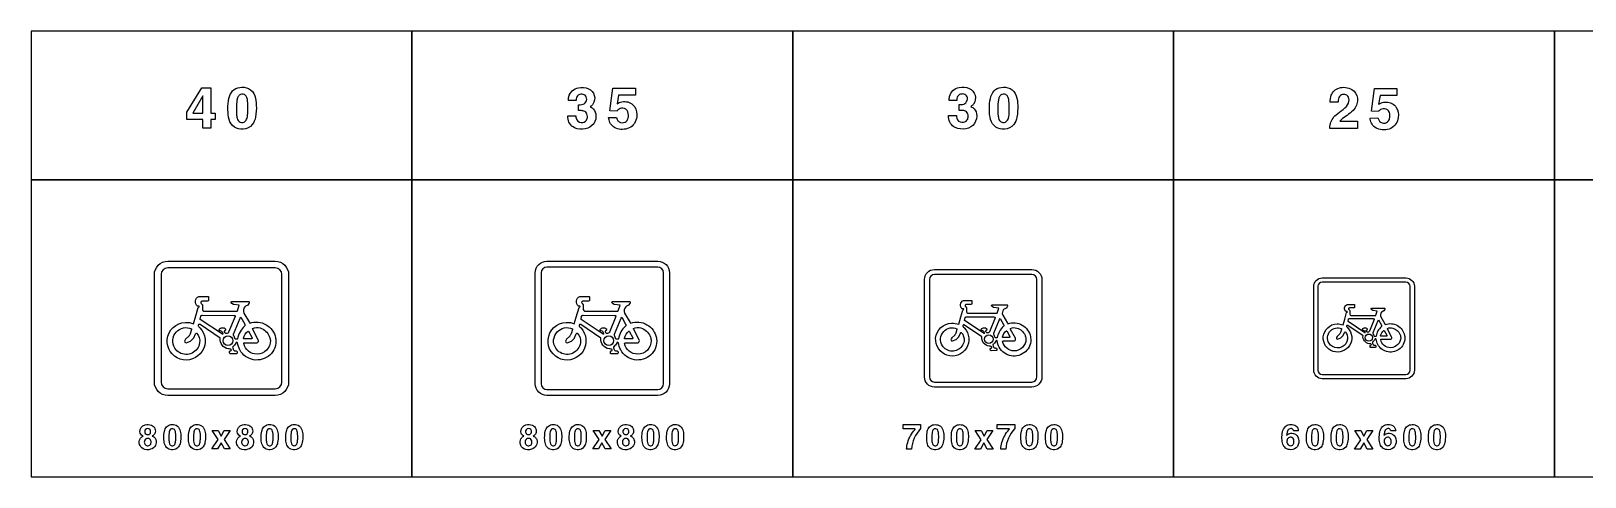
# Model space of a CAD drawing. Extents: x 0 to 18160, y 0 to 2655.
# Drawn here: x 0 to 9262, y 0 to 2655 of the extents above; entities that cross this region are included whole.
import ezdxf

# ---------------------------------------------------------------- set-up
doc = ezdxf.new("R2010")
doc.units = 0
doc.header["$MEASUREMENT"] = 0

msp = doc.modelspace()

# ---------------------------------------------------------------- linework, layer by layer
for points in [[(0, 1770), (2270, 1770), (2270, 2655), (0, 2655)], [(2270, 1770), (4540, 1770), (4540, 2655), (2270, 2655)], [(4540, 1770), (6810, 1770), (6810, 2655), (4540, 2655)], [(6810, 1770), (9080, 1770), (9080, 2655), (6810, 2655)], [(9080, 1770), (11350, 1770), (11350, 2655), (9080, 2655)], [(927.496, 2171.35), (1017.9, 2317.79), (1070.98, 2317.79), (1070.98, 2166.57), (1097.95, 2166.57), (1097.95, 2128.53), (1070.98, 2128.53), (1070.98, 2076.28), (1023.46, 2076.28), (1023.46, 2128.53), (927.496, 2128.53)], [(1023.46, 2269.13), (963.474, 2166.57), (1023.46, 2166.57)], [(0, 0), (2270, 0), (2270, 1770), (0, 1770)], [(2270, 0), (4540, 0), (4540, 1770), (2270, 1770)], [(4540, 0), (6810, 0), (6810, 1770), (4540, 1770)], [(6810, 0), (9080, 0), (9080, 1770), (6810, 1770)], [(9080, 0), (11350, 0), (11350, 1770), (9080, 1770)], [(1115.2, 221.769), (1080.08, 276.319), (1114.84, 276.319), (1133.11, 242.267), (1151.83, 276.319), (1185.98, 276.319), (1150.44, 222.29), (1186.95, 166.272), (1152.4, 166.272), (1132.54, 202.362), (1112.14, 166.272), (1077.99, 166.272)], [(3385.19, 221.769), (3350.07, 276.319), (3384.84, 276.319), (3403.11, 242.267), (3421.83, 276.319), (3455.97, 276.319), (3420.43, 222.29), (3456.95, 166.272), (3422.4, 166.272), (3402.54, 202.362), (3382.14, 166.272), (3347.99, 166.272)], [(5662.41, 221.386), (5627.29, 275.936), (5662.06, 275.936), (5680.33, 241.884), (5699.05, 275.936), (5733.19, 275.936), (5697.65, 221.908), (5734.17, 165.889), (5699.62, 165.889), (5679.76, 201.979), (5659.35, 165.889), (5625.21, 165.889)], [(7925.79, 221.523), (7890.67, 276.072), (7925.43, 276.072), (7943.7, 242.02), (7962.42, 276.072), (7996.57, 276.072), (7961.03, 222.044), (7997.54, 166.025), (7962.99, 166.025), (7943.13, 202.115), (7922.73, 166.025), (7888.58, 166.025)]]:
    msp.add_lwpolyline(points, close=True)
for points in [[(1173.29, 2191.65, -0.0563084), (1179.34, 2254.48, -0.130301), (1201.53, 2298.28, -0.174843), (1243.35, 2319.69, -0.147552), (1296.47, 2313.05, -0.192146), (1333.28, 2269.88, -0.0833996), (1342.52, 2212.85, -0.0545507), (1337.51, 2142.08, -0.116773), (1318.43, 2098, -0.221099), (1263.57, 2070.32, -0.162564), (1212.11, 2082.84, -0.174743), (1180.84, 2128.26, -0.0640867), (1173.37, 2186.95)], [(3199.84, 2150.87), (3246.2, 2150.87, 0.0411845), (3248.26, 2135.66, 0.335066), (3278.75, 2110.39, 0.276505), (3310.74, 2124.92, 0.158203), (3316.31, 2145.65, 0.0878221), (3313.34, 2161.57, 0.217575), (3294.82, 2178.43, 0.0882727), (3273.57, 2181.55), (3262.75, 2181.55), (3262.75, 2216.82, 0.0282129), (3282.34, 2217.42, 0.50028), (3309.32, 2262.91, 0.235001), (3290.79, 2277.96, 0.165496), (3265.12, 2275.67, 0.220849), (3250.9, 2259.12, 0.055705), (3248.02, 2240.92), (3203.2, 2240.92, -0.0488003), (3204.97, 2263.51, -0.30773), (3262.59, 2318.01, -0.146685), (3322.07, 2312.08, -0.469869), (3348.61, 2219.31, -0.0891152), (3336.57, 2207.54), (3332.3, 2204.54, -0.0245333), (3343.48, 2198.14, -0.202429), (3365.75, 2161.45, -0.422325), (3303.08, 2072, -0.154301), (3238.98, 2079.19, -0.287878), (3199.96, 2139.89, -0.0143877)], [(3442.43, 2139.57), (3489.39, 2141.35, 0.0452719), (3495.79, 2125.12, 0.0567733), (3500.53, 2118.25, 0.070207), (3504.95, 2114.77, 0.264984), (3540.97, 2112.87, 0.20748), (3558.39, 2135.98, 0.147389), (3557.24, 2174.01, 0.308532), (3527.86, 2195.42, 0.215743), (3498.08, 2185.19, 0.028781), (3492.71, 2178.95), (3450.09, 2180.96), (3467.91, 2315.64), (3601.95, 2315.64), (3601.95, 2273.77), (3501.51, 2273.77), (3492.55, 2221.76, -0.0211252), (3505.46, 2229.3, -0.121371), (3538.8, 2235.15, -0.244671), (3598.59, 2203.2, -0.173069), (3610.16, 2144.07, -0.256779), (3564.98, 2078.08, -0.199585), (3485.44, 2077.01, -0.245625), (3445.16, 2125.91, -0.0170062)], [(5469.08, 2152.29), (5515.45, 2152.29, 0.0411845), (5517.5, 2137.08, 0.335066), (5547.99, 2111.8, 0.276505), (5579.98, 2126.34, 0.158203), (5585.55, 2147.07, 0.0878221), (5582.59, 2162.99, 0.217575), (5564.07, 2179.85, 0.0882727), (5542.82, 2182.97), (5532, 2182.97), (5532, 2218.24, 0.0282129), (5551.59, 2218.83, 0.50028), (5578.56, 2264.33, 0.235001), (5560.04, 2279.38, 0.165496), (5534.37, 2277.09, 0.220849), (5520.15, 2260.54, 0.055705), (5517.27, 2242.33), (5472.44, 2242.33, -0.0488003), (5474.22, 2264.92, -0.30773), (5531.84, 2319.43, -0.146685), (5591.32, 2313.5, -0.469869), (5617.86, 2220.73, -0.0891152), (5605.81, 2208.96), (5601.55, 2205.96, -0.0245333), (5612.72, 2199.56, -0.202429), (5635, 2162.87, -0.422325), (5572.32, 2073.41, -0.154301), (5508.22, 2080.6, -0.287878), (5469.2, 2141.31, -0.0143877)], [(5711.68, 2191.65, -0.0563084), (5717.72, 2254.48, -0.130301), (5739.91, 2298.28, -0.174843), (5781.74, 2319.69, -0.147552), (5834.86, 2313.05, -0.192146), (5871.67, 2269.88, -0.0833996), (5880.91, 2212.85, -0.0545507), (5875.89, 2142.08, -0.116773), (5856.82, 2098, -0.221099), (5801.96, 2070.32, -0.162564), (5750.5, 2082.84, -0.174743), (5719.22, 2128.26, -0.0640867), (5711.76, 2186.95)], [(7741.06, 2074.79, -0.0640343), (7742.32, 2095.72, -0.161687), (7778.14, 2156.27, -0.0283718), (7819.97, 2188.65, 0.0545111), (7840.86, 2206.58, 0.192461), (7855.83, 2246.12, 0.234238), (7842.24, 2272.5, 0.196223), (7816.93, 2277.28, 0.252425), (7795.01, 2260.1, 0.0856617), (7790.86, 2243.08, 0.0202329), (7790.15, 2231.39), (7743.51, 2231.39, -0.0983795), (7749.55, 2272.7, -0.245047), (7795.72, 2315.83, -0.207102), (7872.69, 2307.49, -0.233443), (7905.15, 2255.16, -0.20961), (7886.99, 2190.98, -0.0785124), (7853.06, 2159.51, 0.0107372), (7817.24, 2133.72, 0.0665092), (7801.37, 2117.68), (7905.87, 2117.68), (7905.87, 2074.79)], [(1224.67, 2161.12, 0.0124589), (1225.19, 2154.8, 0.0668192), (1230.8, 2129.4, 0.615362), (1281.7, 2123.79, 0.0726881), (1287.15, 2136.83, 0.0588562), (1291.85, 2174.11, 0.0389037), (1290.23, 2241.09, 0.084671), (1283.64, 2264.43, 0.156013), (1272.18, 2276.6, 0.143208), (1256.47, 2279.56, 0.172584), (1240.71, 2273.36, 0.132565), (1230.76, 2257.8, 0.0498315), (1226.21, 2236.08, 0.0368731)], [(5763.06, 2161.12, 0.0124589), (5763.57, 2154.8, 0.0668192), (5769.18, 2129.4, 0.615362), (5820.09, 2123.79, 0.0726881), (5825.54, 2136.83, 0.0588562), (5830.24, 2174.11, 0.0389037), (5828.62, 2241.09, 0.084671), (5822.02, 2264.43, 0.156013), (5810.57, 2276.6, 0.143208), (5794.85, 2279.56, 0.172584), (5779.09, 2273.36, 0.132565), (5769.14, 2257.8, 0.0498315), (5764.6, 2236.08, 0.0368731)], [(7981.21, 2136.73), (8028.17, 2138.5, 0.0452719), (8034.56, 2122.27, 0.0567733), (8039.3, 2115.4, 0.070207), (8043.73, 2111.92, 0.264984), (8079.74, 2110.03, 0.20748), (8097.16, 2133.13, 0.147389), (8096.02, 2171.17, 0.308532), (8066.63, 2192.57, 0.215743), (8036.85, 2182.34, 0.028781), (8031.48, 2176.1), (7988.87, 2178.12), (8006.68, 2312.79), (8140.72, 2312.79), (8140.72, 2270.93), (8040.29, 2270.93), (8031.33, 2218.92, -0.0211252), (8044.24, 2226.46, -0.121371), (8077.57, 2232.3, -0.244671), (8137.37, 2200.35, -0.173069), (8148.94, 2141.23, -0.256779), (8103.76, 2075.23, -0.199585), (8024.22, 2074.17, -0.245625), (7983.93, 2123.06, -0.0170062)], [(815, 485.002, -0.414213), (735, 565.002), (735, 1205, -0.414213), (815, 1285), (1455, 1285, -0.414213), (1535, 1205), (1535, 565.002, -0.414213), (1455, 485.002)], [(815, 525.002), (1455, 525.002, 0.414213), (1495, 565.002), (1495, 1205, 0.414213), (1455, 1245), (815, 1245, 0.414213), (775, 1205), (775, 565.002, 0.414213)], [(3075, 485.002, -0.414213), (3005, 555.002), (3005, 1215, -0.414213), (3075, 1285), (3735, 1285, -0.414213), (3805, 1215), (3805, 555.002, -0.414213), (3735, 485.002)], [(3075, 520.002), (3735, 520.002, 0.414213), (3770, 555.002), (3770, 1215, 0.414213), (3735, 1250), (3075, 1250, 0.414213), (3040, 1215), (3040, 555.002, 0.414213)], [(5385, 535.002, -0.414213), (5325, 595.002), (5325, 1175, -0.414213), (5385, 1235), (5965, 1235, -0.414213), (6025, 1175), (6025, 595.002, -0.414213), (5965, 535.002)], [(5385, 565.002), (5965, 565.002, 0.414213), (5995, 595.002), (5995, 1175, 0.414213), (5965, 1205), (5385, 1205, 0.414213), (5355, 1175), (5355, 595.002, 0.414213)], [(7695, 585.002, -0.414213), (7645, 635.002), (7645, 1135, -0.414213), (7695, 1185), (8195, 1185, -0.414213), (8245, 1135), (8245, 635.002, -0.414213), (8195, 585.002)], [(7695, 610.002), (8195, 610.002, 0.414213), (8220, 635.001), (8220, 1135, 0.414213), (8195, 1160), (7695, 1160, 0.414213), (7670, 1135), (7670, 635.001, 0.414213)], [(1126.84, 826.185), (1007.57, 907.133, 0.464604), (996.52, 904.276, 0.232535), (997.719, 896.734, 0.117011), (1002.39, 891.354, -0.0113564), (1005.88, 888.213, -1.54866), (811.21, 818.508, -0.375712), (920.27, 920.482, -0.0968414), (968.153, 912.186), (982.223, 959.99), (996.742, 1009.18), (1001.24, 1012.2, 0.377166), (1001.62, 1016.92, 0.364952), (1000.06, 1017.45), (991.992, 1017.41, -0.563662), (1000.12, 1073.85), (1000.88, 1074.02), (1056.21, 1074, -0.273298), (1058.08, 1072.69), (1058.12, 1050.83, -0.268535), (1053.24, 1046.39, -0.0107742), (1052.21, 1046.2), (1020.93, 1046.2), (1019.94, 1046.21, 0.0386412), (1015.87, 1045.54, 0.0375597), (1015.07, 1045.26, 0.499668), (1014.21, 1033.27), (1021.63, 1025.4), (1021.63, 1024.68), (1021.26, 997.048, 0.197814), (1029.39, 987.475), (1037.31, 987.459, -0.0189911), (1041.08, 987.441), (1043.2, 987.441), (1227.43, 987.859, 0.0154396), (1228.18, 988.053, 0.0881501), (1229.51, 988.917), (1240.58, 1022.04), (1205.76, 1026.61), (1195.73, 1032.95), (1192.74, 1037.78, -0.0815285), (1192.55, 1040.79, -0.165745), (1193.71, 1043.43, -0.147172), (1196.83, 1044.99, -0.0625919), (1203.73, 1045.19), (1297.74, 1045.09, -0.431013), (1298.4, 1032.04), (1291.22, 1022.73), (1278.25, 1015.92), (1274.16, 1012.22, 0.292791), (1267.9, 975.113), (1301.24, 920.385), (1303.81, 915.562, -0.45574), (1457.47, 827.551, -0.00938884), (1458.09, 821.406, -0.252575), (1422.8, 725.879, -0.484784), (1244.24, 755.941, -0.0757606), (1230.64, 799.004, 0.713087), (1220.44, 796.653, -0.122075), (1202.68, 775.385, 0.0157549), (1202.08, 774.658, 0.173107), (1201.46, 772.51, 0.131385), (1208.05, 754.452, 0.193704), (1212.64, 751.665, 0.0249172), (1219.59, 750.819, -0.136766), (1225.76, 748.716, -0.25243), (1229.01, 740.189, -0.0692408), (1228.21, 736.236, -0.202659), (1225.23, 733.448, -0.029116), (1222.98, 732.814), (1188.8, 732.749, -0.0636795), (1185.74, 733.562, -0.189261), (1184.16, 735.138, -0.133261), (1183.11, 745.859, -0.170738), (1185.16, 749.423, -0.142053), (1187.61, 750.339, 0.0902841), (1190.27, 750.984, 0.8201), (1189.85, 760.546, 0.0224364), (1189.03, 760.899, 0.0230902), (1187.13, 761.584, 0.0507591), (1176.13, 762.479), (1175.22, 762.537, -0.405461)], [(3396.84, 826.185), (3277.57, 907.133, 0.464604), (3266.52, 904.276, 0.232535), (3267.72, 896.734, 0.117011), (3272.39, 891.354, -0.0113564), (3275.88, 888.213, -1.54866), (3081.21, 818.508, -0.375712), (3190.27, 920.482, -0.0963311), (3237.91, 912.277), (3249.85, 951.95), (3266.74, 1009.18), (3271.24, 1012.2, 0.377166), (3271.62, 1016.92, 0.364952), (3270.06, 1017.45), (3261.99, 1017.41, -0.563662), (3270.12, 1073.85), (3270.87, 1074.02), (3326.21, 1074, -0.273298), (3328.08, 1072.69), (3328.12, 1050.83, -0.268535), (3323.24, 1046.39, -0.0107742), (3322.21, 1046.2), (3290.93, 1046.2), (3289.94, 1046.21, 0.0386412), (3285.87, 1045.54, 0.0375597), (3285.07, 1045.26, 0.499668), (3284.21, 1033.27), (3291.63, 1025.4), (3291.62, 1024.68), (3291.26, 997.048, 0.197814), (3299.39, 987.475), (3307.31, 987.459, -0.0189911), (3311.08, 987.441), (3313.2, 987.441), (3497.43, 987.859, 0.0154396), (3498.18, 988.053, 0.0881501), (3499.51, 988.917), (3510.58, 1022.04), (3475.76, 1026.61), (3465.73, 1032.95), (3462.74, 1037.78, -0.0815285), (3462.55, 1040.79, -0.165745), (3463.71, 1043.43, -0.147172), (3466.83, 1044.99, -0.0625919), (3473.73, 1045.19), (3567.74, 1045.09, -0.431013), (3568.4, 1032.04), (3561.22, 1022.73), (3548.25, 1015.92), (3544.16, 1012.22, 0.292791), (3537.9, 975.113), (3571.24, 920.385), (3573.81, 915.562, -0.45574), (3727.47, 827.551, -0.00938884), (3728.09, 821.406, -0.252575), (3692.8, 725.879, -0.484784), (3514.24, 755.941, -0.0757606), (3500.64, 799.004, 0.713087), (3490.44, 796.653, -0.122075), (3472.68, 775.385, 0.0157549), (3472.08, 774.658, 0.173107), (3471.46, 772.51, 0.131385), (3478.05, 754.452, 0.193704), (3482.64, 751.665, 0.0249172), (3489.59, 750.819, -0.136766), (3495.76, 748.716, -0.25243), (3499.01, 740.189, -0.0692408), (3498.21, 736.236, -0.202659), (3495.23, 733.448, -0.029116), (3492.98, 732.814), (3458.8, 732.749, -0.0636795), (3455.74, 733.562, -0.189261), (3454.16, 735.138, -0.133261), (3453.11, 745.859, -0.170738), (3455.16, 749.423, -0.142053), (3457.61, 750.339, 0.0902841), (3460.27, 750.984, 0.8201), (3459.85, 760.546, 0.0224364), (3459.03, 760.899, 0.0230902), (3457.13, 761.584, 0.0507591), (3446.13, 762.479), (3445.22, 762.537, -0.405461)], [(5667.86, 833.537), (5563.5, 904.367, 0.464604), (5553.83, 901.867, 0.232535), (5554.88, 895.267, 0.117011), (5558.97, 890.56, -0.0113564), (5562.02, 887.812, -1.54866), (5391.68, 826.82, -0.375712), (5487.11, 916.047, -0.0973116), (5529.2, 908.714), (5542, 952.919), (5554.02, 993.658), (5557.96, 996.299, 0.377166), (5558.29, 1000.43, 0.364952), (5556.93, 1000.9), (5549.87, 1000.86, -0.563662), (5556.98, 1050.24), (5557.64, 1050.4), (5606.06, 1050.37, -0.273298), (5607.69, 1049.23), (5607.73, 1030.1, -0.268535), (5603.46, 1026.22, -0.0107742), (5602.56, 1026.05), (5575.19, 1026.05), (5574.33, 1026.06, 0.0386412), (5570.76, 1025.47, 0.0375597), (5570.06, 1025.23, 0.499668), (5569.31, 1014.74), (5575.8, 1007.85), (5575.8, 1007.22), (5575.48, 983.043, 0.197814), (5582.6, 974.666), (5589.52, 974.652, -0.0189911), (5592.82, 974.636), (5594.68, 974.636), (5755.88, 975.002, 0.0154396), (5756.53, 975.172, 0.0881501), (5757.69, 975.927), (5767.38, 1004.91), (5736.92, 1008.91), (5728.14, 1014.45), (5725.53, 1018.68, -0.0815285), (5725.36, 1021.31, -0.165745), (5726.37, 1023.62, -0.147172), (5729.1, 1024.99, -0.0625919), (5735.14, 1025.17), (5817.4, 1025.08, -0.431013), (5817.98, 1013.66), (5811.69, 1005.51), (5800.34, 999.558), (5796.76, 996.318, 0.292791), (5791.29, 963.849), (5820.46, 915.963), (5822.71, 911.742, -0.45574), (5957.16, 834.732, -0.00938884), (5957.71, 829.355, -0.252575), (5926.82, 745.769, -0.484784), (5770.59, 772.074, -0.0757606), (5758.68, 809.754, 0.713087), (5749.76, 807.697, -0.122075), (5734.22, 789.088, 0.0157549), (5733.7, 788.451, 0.173107), (5733.16, 786.572, 0.131385), (5738.92, 770.771, 0.193704), (5742.93, 768.332, 0.0249172), (5749.01, 767.592, -0.136766), (5754.41, 765.752, -0.25243), (5757.26, 758.291, -0.0692408), (5756.56, 754.832, -0.202659), (5753.95, 752.392, -0.029116), (5751.98, 751.838), (5722.08, 751.781, -0.0636795), (5719.4, 752.492, -0.189261), (5718.01, 753.871, -0.133261), (5717.1, 763.252, -0.170738), (5718.89, 766.371, -0.142053), (5721.04, 767.172, 0.0902841), (5723.36, 767.736, 0.8201), (5723, 776.103, 0.0224364), (5722.28, 776.412, 0.0230902), (5720.61, 777.011, 0.0507591), (5710.99, 777.795), (5710.2, 777.845, -0.405461)], [(7938.88, 840.889), (7849.43, 901.601, 0.464604), (7841.14, 899.458, 0.232535), (7842.04, 893.801, 0.117011), (7845.55, 889.766, -0.0113564), (7848.16, 887.411, -1.54866), (7702.16, 835.132, -0.375712), (7783.95, 911.612, -0.0968698), (7819.87, 905.386), (7829.91, 939.538), (7841.31, 978.136), (7844.68, 980.399, 0.377166), (7844.96, 983.94, 0.364952), (7843.8, 984.342), (7837.74, 984.306, -0.563662), (7843.84, 1026.64), (7844.41, 1026.77), (7885.91, 1026.75, -0.273298), (7887.31, 1025.77), (7887.34, 1009.37, -0.268535), (7883.68, 1006.04, -0.0107742), (7882.91, 1005.9), (7859.45, 1005.9), (7858.71, 1005.91, 0.0386412), (7855.65, 1005.41, 0.0375597), (7855.05, 1005.2, 0.499668), (7854.41, 996.206), (7859.97, 990.301), (7859.97, 989.764), (7859.69, 969.037, 0.197814), (7865.8, 961.857), (7871.73, 961.845, -0.0189911), (7874.56, 961.832), (7876.15, 961.832), (8014.32, 962.145, 0.0154396), (8014.88, 962.29, 0.0881501), (8015.88, 962.938), (8024.18, 987.779), (7998.07, 991.207), (7990.55, 995.96), (7988.31, 999.586, -0.0815285), (7988.17, 1001.84, -0.165745), (7989.03, 1003.82, -0.147172), (7991.37, 1004.99, -0.0625919), (7996.55, 1005.15), (8067.06, 1005.07, -0.431013), (8067.55, 995.279), (8062.16, 988.298), (8052.44, 983.193), (8049.37, 980.416, 0.292791), (8044.68, 952.586), (8069.68, 911.54), (8071.6, 907.922, -0.45574), (8186.85, 841.913, -0.00938884), (8187.32, 837.305, -0.252575), (8160.85, 765.66, -0.484784), (8026.93, 788.206, -0.0757606), (8016.73, 820.503, 0.713087), (8009.08, 818.741, -0.122075), (7995.76, 802.79, 0.0157549), (7995.31, 802.244, 0.173107), (7994.85, 800.633, 0.131385), (7999.78, 787.09, 0.193704), (8003.23, 784.999, 0.0249172), (8008.44, 784.364, -0.136766), (8013.07, 782.787, -0.25243), (8015.5, 776.392, -0.0692408), (8014.91, 773.427, -0.202659), (8012.68, 771.336, -0.029116), (8010.98, 770.861), (7985.35, 770.813, -0.0636795), (7983.05, 771.422, -0.189261), (7981.87, 772.604, -0.133261), (7981.08, 780.645, -0.170738), (7982.62, 783.318, -0.142053), (7984.46, 784.004, 0.0902841), (7986.45, 784.488, 0.8201), (7986.14, 791.66, 0.0224364), (7985.52, 791.925, 0.0230902), (7984.1, 792.439, 0.0507591), (7975.85, 793.11), (7975.17, 793.153, -0.405461)], [(1007.98, 937.995, -0.00663431), (1008.01, 938.698), (1011.63, 957.743, -0.11774), (1013.52, 960.372, -0.148207), (1019.03, 962.27, -0.00653091), (1021.64, 962.325), (1207.99, 962.077, -0.049421), (1214.34, 960.555, -0.333114), (1216.46, 957.401, -0.0259291), (1216.36, 956.135), (1177.55, 861.807, -0.015853), (1175.98, 859.452, -0.548239), (1156.08, 857.878), (1153.07, 863.169, -0.305185), (1155.33, 870.78, -0.0151953), (1155.82, 871.171), (1161.39, 876.778, 0.0878823), (1161.33, 878.645, 0.438599), (1119.24, 876.159, 0.12721), (1119.16, 875.573, 0.135068), (1119.73, 873.973, 0.0927654), (1120.97, 872.602), (1121.66, 872.26, -0.21998), (1138.61, 863.817), (1142.37, 852.946, -0.790509), (1140.57, 849.722)], [(1250.71, 951.249), (1273.94, 910.551, -0.025978), (1274.64, 908.602, -0.150418), (1274.84, 905.283, -0.0138258), (1274.84, 900.294, 0.00540337), (1272.77, 898.47, 0.158219), (1230.4, 822.064), (1229.77, 820.854, -0.0381732), (1228.96, 820.569), (1223.01, 820.399, -0.0120938), (1216.18, 820.535, 0.0322861), (1207.45, 842.682), (1207.45, 850.774), (1247.16, 945.767)], [(3277.98, 937.995, -0.00663431), (3278.01, 938.698), (3281.62, 957.743, -0.11774), (3283.52, 960.372, -0.148207), (3289.02, 962.27, -0.00653091), (3291.64, 962.325), (3477.99, 962.077, -0.049421), (3484.34, 960.555, -0.333114), (3486.46, 957.401, -0.0259291), (3486.36, 956.135), (3447.55, 861.807, -0.015853), (3445.98, 859.452, -0.548239), (3426.08, 857.878), (3423.07, 863.169, -0.305185), (3425.33, 870.78, -0.0151953), (3425.82, 871.171), (3431.39, 876.778, 0.0878823), (3431.33, 878.645, 0.438599), (3389.24, 876.159, 0.12721), (3389.16, 875.573, 0.135068), (3389.73, 873.973, 0.0927654), (3390.97, 872.602), (3391.66, 872.26, -0.21998), (3408.61, 863.817), (3412.37, 852.946, -0.790509), (3410.57, 849.722)], [(3520.71, 951.249), (3543.94, 910.551, -0.025978), (3544.64, 908.602, -0.150418), (3544.84, 905.283, -0.0138258), (3544.84, 900.294, 0.00540337), (3542.77, 898.47, 0.158219), (3500.4, 822.064), (3499.77, 820.854, -0.0381732), (3498.96, 820.569), (3493.01, 820.399, -0.0120938), (3486.18, 820.535, 0.0322861), (3477.45, 842.682), (3477.45, 850.774), (3517.16, 945.767)], [(5563.86, 931.371, -0.00663431), (5563.88, 931.986), (5567.05, 948.65, -0.11774), (5568.7, 950.951, -0.148207), (5573.52, 952.611, -0.00653091), (5575.81, 952.66), (5738.87, 952.443, -0.049421), (5744.42, 951.111, -0.333114), (5746.28, 948.351, -0.0259291), (5746.19, 947.244), (5712.23, 864.707, -0.015853), (5710.85, 862.646, -0.548239), (5693.44, 861.268), (5690.81, 865.898, -0.305185), (5692.79, 872.557, -0.0151953), (5693.22, 872.9), (5698.1, 877.806, 0.0878823), (5698.04, 879.439, 0.438599), (5661.21, 877.264, 0.12721), (5661.14, 876.752, 0.135068), (5661.64, 875.351, 0.0927654), (5662.72, 874.152), (5663.33, 873.853, -0.21998), (5678.16, 866.466), (5681.45, 856.953, -0.790509), (5679.87, 854.132)], [(5776.25, 942.968), (5796.58, 907.357, -0.025978), (5797.18, 905.652, -0.150418), (5797.36, 902.748, -0.0138258), (5797.36, 898.383, 0.00540337), (5795.55, 896.787, 0.158219), (5758.47, 829.931), (5757.93, 828.873, -0.0381732), (5757.22, 828.623), (5752.01, 828.474, -0.0120938), (5746.03, 828.593, 0.0322861), (5738.4, 847.972), (5738.4, 855.052), (5773.14, 938.171)], [(7849.74, 924.747, -0.00663431), (7849.76, 925.274), (7852.47, 939.558, -0.11774), (7853.89, 941.53, -0.148207), (7858.02, 942.953, -0.00653091), (7859.98, 942.994), (7999.74, 942.809, -0.049421), (8004.5, 941.667, -0.333114), (8006.1, 939.301, -0.0259291), (8006.02, 938.352), (7976.91, 867.606, -0.015853), (7975.73, 865.84, -0.548239), (7960.81, 864.659), (7958.55, 868.627, -0.305185), (7960.25, 874.335, -0.0151953), (7960.61, 874.629), (7964.8, 878.834, 0.0878823), (7964.75, 880.234, 0.438599), (7933.18, 878.37, 0.12721), (7933.12, 877.93, 0.135068), (7933.55, 876.73, 0.0927654), (7934.48, 875.702), (7935, 875.446, -0.21998), (7947.71, 869.114), (7950.52, 860.96, -0.790509), (7949.18, 858.542)], [(8031.78, 934.688), (8049.21, 904.164, -0.025978), (8049.73, 902.702, -0.150418), (8049.88, 900.213, -0.0138258), (8049.88, 896.471, 0.00540337), (8048.33, 895.103, 0.158219), (8016.55, 837.799), (8016.08, 836.891, -0.0381732), (8015.47, 836.677), (8011, 836.55, -0.0120938), (8005.88, 836.652, 0.0322861), (7999.34, 853.262), (7999.34, 859.331), (8029.12, 930.576)], [(956.321, 882.252, -0.0718483), (956.207, 877.04), (948.869, 852.948), (948.688, 852.307, -0.0177203), (948.14, 850.868, -0.0166877), (943.02, 842.776, 0.0323031), (940.869, 838.479), (921.398, 820.787), (916.849, 813.062, 0.665475), (925.304, 799.189), (950.585, 808.857), (968.664, 826.959, 0.0727442), (969.375, 827.417), (979.89, 852.216, -0.151995), (983.775, 856.354, -0.130909), (985.729, 856.716, -0.233523), (1004.36, 798.341, -0.532233), (884.65, 740.097, -0.122258), (857.179, 766.24, -0.344365), (865.975, 863.519, -0.318891)], [(1144.56, 810.819, -1), (1202.26, 810.819, -1)], [(1293.49, 868.83, -0.103143), (1295.09, 867.889), (1316.87, 829.144, -0.515033), (1312.77, 822.127), (1269.34, 822.338, -0.550543), (1266.63, 826.923, -0.165853)], [(1271.66, 799.412), (1347.94, 799.368, 0.497363), (1354.27, 816.921), (1321.99, 877.31, -0.102123), (1320.61, 884.144, -0.170614), (1365.15, 886.955, -0.212926), (1419.97, 838.468, -0.0714278), (1425.74, 816.555, 0.00734947), (1426.07, 815.115, -0.0538148), (1426.38, 811.961, -0.410522), (1346.8, 730.863, -0.359479), (1267.28, 795.093, -0.195618)], [(3226.32, 882.252, -0.0718483), (3226.21, 877.04), (3218.87, 852.948), (3218.69, 852.307, -0.0177203), (3218.14, 850.868, -0.0166877), (3213.02, 842.776, 0.0323031), (3210.87, 838.479), (3191.4, 820.787), (3186.85, 813.062, 0.665475), (3195.3, 799.189), (3220.58, 808.857), (3238.66, 826.959, 0.0727442), (3239.37, 827.417), (3249.89, 852.216, -0.151995), (3253.77, 856.354, -0.130909), (3255.73, 856.716, -0.233523), (3274.36, 798.341, -0.532233), (3154.65, 740.097, -0.122258), (3127.18, 766.24, -0.344365), (3135.97, 863.519, -0.318891)], [(3414.56, 810.819, -1), (3472.26, 810.819, -1)], [(3563.49, 868.83, -0.103143), (3565.08, 867.889), (3586.87, 829.144, -0.515033), (3582.77, 822.127), (3539.34, 822.338, -0.550543), (3536.62, 826.923, -0.165853)], [(3541.66, 799.412), (3617.94, 799.368, 0.497363), (3624.27, 816.921), (3591.99, 877.31, -0.102123), (3590.61, 884.144, -0.170614), (3635.15, 886.955, -0.212926), (3689.97, 838.468, -0.0714278), (3695.74, 816.555, 0.00734947), (3696.07, 815.115, -0.0538148), (3696.38, 811.961, -0.410522), (3616.8, 730.863, -0.359479), (3537.28, 795.093, -0.195618)], [(5518.66, 882.595, -0.0718483), (5518.56, 878.035), (5512.14, 856.955), (5511.98, 856.394, -0.0177203), (5511.5, 855.134, -0.0166877), (5507.02, 848.054, 0.0323031), (5505.14, 844.295), (5488.1, 828.814), (5484.12, 822.054, 0.665475), (5491.52, 809.916), (5513.64, 818.375), (5529.46, 834.215, 0.0727442), (5530.08, 834.615), (5539.28, 856.314, -0.151995), (5542.68, 859.935, -0.130909), (5544.39, 860.252, -0.233523), (5560.69, 809.174, -0.532233), (5455.94, 758.211, -0.122258), (5431.91, 781.086, -0.344365), (5439.6, 866.205, -0.318891)], [(5683.36, 820.091, -1), (5733.85, 820.091, -1)], [(5813.68, 870.851, -0.103143), (5815.07, 870.028), (5834.14, 836.127, -0.515033), (5830.55, 829.986), (5792.55, 830.171, -0.550543), (5790.17, 834.183, -0.165853)], [(5794.58, 810.111), (5861.32, 810.072, 0.497363), (5866.86, 825.431), (5838.62, 878.271, -0.102123), (5837.41, 884.252, -0.170614), (5876.38, 886.711, -0.212926), (5924.35, 844.285, -0.0714278), (5929.4, 825.111, 0.00734947), (5929.68, 823.851, -0.0538148), (5929.96, 821.092, -0.410522), (5860.32, 750.13, -0.359479), (5790.74, 806.332, -0.195618)], [(7810.99, 882.939, -0.0718483), (7810.91, 879.03), (7805.33, 860.721, -0.0177203), (7804.85, 859.401, -0.0166877), (7801.01, 853.333, 0.0323031), (7799.4, 850.11), (7784.8, 836.841), (7781.39, 831.047, 0.665475), (7787.73, 820.642), (7806.69, 827.893), (7820.25, 841.47, 0.0727442), (7820.78, 841.813), (7828.67, 860.412, -0.151995), (7831.58, 863.516, -0.130909), (7833.05, 863.787, -0.233523), (7847.02, 820.006, -0.532233), (7757.24, 776.324, -0.122258), (7736.63, 795.931, -0.344365), (7743.23, 868.89, -0.318891)], [(7952.17, 829.364, -1), (7995.44, 829.364, -1)], [(8063.87, 872.873, -0.103143), (8065.06, 872.167), (8081.4, 843.109, -0.515033), (8078.33, 837.845), (8045.76, 838.004, -0.550543), (8043.72, 841.443, -0.165853)], [(8047.5, 820.81), (8104.7, 820.776, 0.497363), (8109.45, 833.941), (8085.25, 879.233, -0.102123), (8084.21, 884.359, -0.170614), (8117.61, 886.467, -0.212926), (8158.73, 850.102, -0.0714278), (8163.06, 833.667, 0.00734947), (8163.3, 832.587, -0.0538148), (8163.54, 830.222, -0.410522), (8103.85, 769.398, -0.359479), (8044.21, 817.57, -0.195618)], [(667.968, 242.323, -0.0382282), (664.485, 243.627, -0.270406), (649.106, 267.702, -0.377372), (679.438, 309.622, -0.15371), (717.921, 307.513, -0.416366), (738.324, 258.058, -0.173733), (723.774, 243.674), (722.329, 242.987, -0.0479914), (731.997, 238.034, -0.173856), (743.608, 221.873, -0.440125), (712.542, 164.243, -0.184), (667.115, 168.106, -0.410286), (649.627, 226.897, -0.151435), (664.035, 240.357)], [(677.305, 267.821, 0.0587981), (678.182, 263.887, 0.18403), (685.267, 254.717, 0.217144), (702.684, 253.485, 0.192437), (710.883, 260.57, 0.157808), (712.542, 273.982, 0.166677), (707.968, 282.821, 0.173614), (695.954, 287.323, 0.2359), (681.002, 280.902, 0.184791)], [(791.138, 234.257, -0.0563084), (794.764, 271.959, -0.130301), (808.081, 298.238, -0.174843), (833.176, 311.082, -0.147552), (865.048, 307.101, -0.192146), (887.133, 281.2, -0.0833996), (892.678, 246.982, -0.0545507), (889.669, 204.518, -0.116773), (878.223, 178.073, -0.221099), (845.309, 161.461, -0.162564), (814.432, 168.973, -0.174743), (795.664, 196.224, -0.0640867), (791.185, 231.437)], [(821.967, 215.94, 0.0124589), (822.275, 212.148, 0.0668192), (825.64, 196.911, 0.615362), (856.185, 193.547, 0.0726881), (859.455, 201.366, 0.0588562), (862.275, 223.736, 0.0389037), (861.304, 263.926, 0.084671), (857.346, 277.93, 0.156013), (850.474, 285.229, 0.143208), (841.043, 287.006, 0.172584), (831.588, 283.286, 0.132565), (825.617, 273.949, 0.0498315), (822.891, 260.916, 0.0368731)], [(937.884, 234.248, -0.0563084), (941.51, 271.95, -0.130301), (954.827, 298.229, -0.174843), (979.922, 311.073, -0.147552), (1011.79, 307.092, -0.192146), (1033.88, 281.192, -0.0833996), (1039.42, 246.974, -0.0545507), (1036.41, 204.509, -0.116773), (1024.97, 178.064, -0.221099), (992.055, 161.452, -0.162564), (961.178, 168.964, -0.174743), (942.41, 196.215, -0.0640867), (937.931, 231.428)], [(968.713, 215.931, 0.0124589), (969.021, 212.139, 0.0668192), (972.386, 196.902, 0.615362), (1002.93, 193.538, 0.0726881), (1006.2, 201.357, 0.0588562), (1009.02, 223.727, 0.0389037), (1008.05, 263.917, 0.084671), (1004.09, 277.921, 0.156013), (997.22, 285.22, 0.143208), (987.789, 286.997, 0.172584), (978.334, 283.277, 0.132565), (972.363, 273.94, 0.0498315), (969.638, 260.907, 0.0368731)], [(1248.01, 242.296, -0.0382282), (1244.53, 243.599, -0.270406), (1229.15, 267.675, -0.377372), (1259.48, 309.594, -0.15371), (1297.96, 307.485, -0.416366), (1318.36, 258.03, -0.173733), (1303.82, 243.646), (1302.37, 242.959, -0.0479914), (1312.04, 238.007, -0.173856), (1323.65, 221.845, -0.440125), (1292.58, 164.215, -0.184), (1247.16, 168.078, -0.410286), (1229.67, 226.869, -0.151435), (1244.08, 240.329)], [(1257.35, 267.793, 0.0587981), (1258.22, 263.86, 0.18403), (1265.31, 254.689, 0.217144), (1282.73, 253.457, 0.192437), (1290.92, 260.542, 0.157808), (1292.58, 273.954, 0.166677), (1288.01, 282.793, 0.173614), (1276, 287.296, 0.2359), (1261.04, 280.874, 0.184791)], [(1371.18, 234.284, -0.0563084), (1374.8, 271.986, -0.130301), (1388.12, 298.265, -0.174843), (1413.22, 311.109, -0.147552), (1445.09, 307.128, -0.192146), (1467.17, 281.227, -0.0833996), (1472.72, 247.01, -0.0545507), (1469.71, 204.545, -0.116773), (1458.26, 178.1, -0.221099), (1425.35, 161.488, -0.162564), (1394.47, 169, -0.174743), (1375.71, 196.251, -0.0640867), (1371.23, 231.464)], [(1402.01, 215.967, 0.0124589), (1402.32, 212.175, 0.0668192), (1405.68, 196.938, 0.615362), (1436.23, 193.574, 0.0726881), (1439.5, 201.393, 0.0588562), (1442.32, 223.763, 0.0389037), (1441.34, 263.953, 0.084671), (1437.39, 277.957, 0.156013), (1430.52, 285.256, 0.143208), (1421.08, 287.033, 0.172584), (1411.63, 283.313, 0.132565), (1405.66, 273.976, 0.0498315), (1402.93, 260.943, 0.0368731)], [(1517.93, 234.312, -0.0563084), (1521.55, 272.013, -0.130301), (1534.87, 298.293, -0.174843), (1559.96, 311.136, -0.147552), (1591.84, 307.155, -0.192146), (1613.92, 281.255, -0.0833996), (1619.47, 247.037, -0.0545507), (1616.46, 204.572, -0.116773), (1605.01, 178.127, -0.221099), (1572.1, 161.516, -0.162564), (1541.22, 169.027, -0.174743), (1522.45, 196.279, -0.0640867), (1517.97, 231.492)], [(1548.75, 215.994, 0.0124589), (1549.06, 212.203, 0.0668192), (1552.43, 196.966, 0.615362), (1582.97, 193.601, 0.0726881), (1586.24, 201.421, 0.0588562), (1589.06, 223.79, 0.0389037), (1588.09, 263.98, 0.084671), (1584.13, 277.985, 0.156013), (1577.26, 285.283, 0.143208), (1567.83, 287.06, 0.172584), (1558.38, 283.34, 0.132565), (1552.4, 274.004, 0.0498315), (1549.68, 260.97, 0.0368731)], [(2937.96, 242.323, -0.0382282), (2934.48, 243.627, -0.270406), (2919.1, 267.703, -0.377372), (2949.43, 309.622, -0.15371), (2987.91, 307.513, -0.416366), (3008.32, 258.058, -0.173733), (2993.77, 243.674), (2992.32, 242.987, -0.0479914), (3001.99, 238.034, -0.173856), (3013.6, 221.873, -0.440125), (2982.54, 164.243, -0.184), (2937.11, 168.105, -0.410286), (2919.62, 226.897, -0.151435), (2934.03, 240.357)], [(2947.3, 267.821, 0.0587981), (2948.18, 263.887, 0.18403), (2955.26, 254.717, 0.217144), (2972.68, 253.485, 0.192437), (2980.88, 260.57, 0.157808), (2982.54, 273.982, 0.166677), (2977.96, 282.821, 0.173614), (2965.95, 287.323, 0.2359), (2951, 280.902, 0.184791)], [(3061.13, 234.257, -0.0563084), (3064.76, 271.959, -0.130301), (3078.08, 298.238, -0.174843), (3103.17, 311.082, -0.147552), (3135.04, 307.101, -0.192146), (3157.13, 281.201, -0.0833996), (3162.67, 246.983, -0.0545507), (3159.66, 204.518, -0.116773), (3148.22, 178.073, -0.221099), (3115.3, 161.461, -0.162564), (3084.43, 168.973, -0.174743), (3065.66, 196.224, -0.0640867), (3061.18, 231.438)], [(3091.96, 215.94, 0.0124589), (3092.27, 212.148, 0.0668192), (3095.63, 196.911, 0.615362), (3126.18, 193.547, 0.0726881), (3129.45, 201.366, 0.0588562), (3132.27, 223.736, 0.0389037), (3131.3, 263.926, 0.084671), (3127.34, 277.93, 0.156013), (3120.47, 285.229, 0.143208), (3111.04, 287.006, 0.172584), (3101.58, 283.286, 0.132565), (3095.61, 273.949, 0.0498315), (3092.89, 260.916, 0.0368731)], [(3207.88, 234.248, -0.0563084), (3211.5, 271.95, -0.130301), (3224.82, 298.23, -0.174843), (3249.92, 311.073, -0.147552), (3281.79, 307.092, -0.192146), (3303.87, 281.192, -0.0833996), (3309.42, 246.974, -0.0545507), (3306.41, 204.509, -0.116773), (3294.96, 178.064, -0.221099), (3262.05, 161.452, -0.162564), (3231.17, 168.964, -0.174743), (3212.4, 196.215, -0.0640867), (3207.93, 231.429)], [(3238.71, 215.931, 0.0124589), (3239.02, 212.139, 0.0668192), (3242.38, 196.902, 0.615362), (3272.93, 193.538, 0.0726881), (3276.2, 201.357, 0.0588562), (3279.02, 223.727, 0.0389037), (3278.04, 263.917, 0.084671), (3274.09, 277.921, 0.156013), (3267.21, 285.22, 0.143208), (3257.78, 286.997, 0.172584), (3248.33, 283.277, 0.132565), (3242.36, 273.94, 0.0498315), (3239.63, 260.907, 0.0368731)], [(3518, 242.296, -0.0382282), (3514.52, 243.599, -0.270406), (3499.14, 267.675, -0.377372), (3529.47, 309.594, -0.15371), (3567.96, 307.485, -0.416366), (3588.36, 258.03, -0.173733), (3573.81, 243.646), (3572.36, 242.959, -0.0479914), (3582.03, 238.007, -0.173856), (3593.64, 221.845, -0.440125), (3562.58, 164.215, -0.184), (3517.15, 168.078, -0.410286), (3499.66, 226.869, -0.151435), (3514.07, 240.329)], [(3527.34, 267.793, 0.0587981), (3528.22, 263.86, 0.18403), (3535.3, 254.689, 0.217144), (3552.72, 253.457, 0.192437), (3560.92, 260.542, 0.157808), (3562.58, 273.955, 0.166677), (3558, 282.793, 0.173614), (3545.99, 287.296, 0.2359), (3531.04, 280.874, 0.184791)], [(3641.17, 234.284, -0.0563084), (3644.8, 271.986, -0.130301), (3658.12, 298.265, -0.174843), (3683.21, 311.109, -0.147552), (3715.08, 307.128, -0.192146), (3737.17, 281.228, -0.0833996), (3742.71, 247.01, -0.0545507), (3739.7, 204.545, -0.116773), (3728.26, 178.1, -0.221099), (3695.34, 161.488, -0.162564), (3664.47, 169, -0.174743), (3645.7, 196.251, -0.0640867), (3641.22, 231.464)], [(3672, 215.967, 0.0124589), (3672.31, 212.175, 0.0668192), (3675.68, 196.938, 0.615362), (3706.22, 193.574, 0.0726881), (3709.49, 201.393, 0.0588562), (3712.31, 223.763, 0.0389037), (3711.34, 263.953, 0.084671), (3707.38, 277.957, 0.156013), (3700.51, 285.256, 0.143208), (3691.08, 287.033, 0.172584), (3681.62, 283.313, 0.132565), (3675.65, 273.976, 0.0498315), (3672.93, 260.943, 0.0368731)], [(3787.92, 234.312, -0.0563084), (3791.55, 272.013, -0.130301), (3804.86, 298.293, -0.174843), (3829.96, 311.136, -0.147552), (3861.83, 307.155, -0.192146), (3883.91, 281.255, -0.0833996), (3889.46, 247.037, -0.0545507), (3886.45, 204.572, -0.116773), (3875, 178.127, -0.221099), (3842.09, 161.516, -0.162564), (3811.21, 169.027, -0.174743), (3792.45, 196.279, -0.0640867), (3787.97, 231.492)], [(3818.75, 215.994, 0.0124589), (3819.06, 212.203, 0.0668192), (3822.42, 196.966, 0.615362), (3852.97, 193.601, 0.0726881), (3856.24, 201.421, 0.0588562), (3859.06, 223.79, 0.0389037), (3858.09, 263.98, 0.084671), (3854.13, 277.985, 0.156013), (3847.26, 285.283, 0.143208), (3837.82, 287.061, 0.172584), (3828.37, 283.34, 0.132565), (3822.4, 274.004, 0.0498315), (3819.67, 260.97, 0.0368731)], [(5197.97, 311.538), (5301.72, 311.538), (5301.72, 287.746, 0.17337), (5248.52, 165.709), (5218.19, 165.709, -0.0554097), (5224.99, 205.329, -0.10295), (5266.79, 281.111), (5270.2, 285.353), (5197.97, 285.353)], [(5338.35, 233.875, -0.0563084), (5341.98, 271.576, -0.130301), (5355.29, 297.856, -0.174843), (5380.39, 310.699, -0.147552), (5412.26, 306.718, -0.192146), (5434.35, 280.818, -0.0833996), (5439.89, 246.6, -0.0545507), (5436.88, 204.135, -0.116773), (5425.44, 177.69, -0.221099), (5392.52, 161.079, -0.162564), (5361.65, 168.59, -0.174743), (5342.88, 195.842, -0.0640867), (5338.4, 231.055)], [(5369.18, 215.557, 0.0124589), (5369.49, 211.766, 0.0668192), (5372.85, 196.529, 0.615362), (5403.4, 193.164, 0.0726881), (5406.67, 200.984, 0.0588562), (5409.49, 223.353, 0.0389037), (5408.52, 263.543, 0.084671), (5404.56, 277.548, 0.156013), (5397.69, 284.846, 0.143208), (5388.26, 286.624, 0.172584), (5378.8, 282.903, 0.132565), (5372.83, 273.567, 0.0498315), (5370.1, 260.533, 0.0368731)], [(5485.1, 233.866, -0.0563084), (5488.72, 271.567, -0.130301), (5502.04, 297.847, -0.174843), (5527.14, 310.69, -0.147552), (5559.01, 306.709, -0.192146), (5581.09, 280.809, -0.0833996), (5586.64, 246.591, -0.0545507), (5583.63, 204.126, -0.116773), (5572.18, 177.681, -0.221099), (5539.27, 161.07, -0.162564), (5508.39, 168.581, -0.174743), (5489.62, 195.833, -0.0640867), (5485.14, 231.046)], [(5515.93, 215.548, 0.0124589), (5516.24, 211.757, 0.0668192), (5519.6, 196.52, 0.615362), (5550.14, 193.155, 0.0726881), (5553.41, 200.975, 0.0588562), (5556.23, 223.344, 0.0389037), (5555.26, 263.534, 0.084671), (5551.31, 277.539, 0.156013), (5544.43, 284.837, 0.143208), (5535, 286.615, 0.172584), (5525.55, 282.894, 0.132565), (5519.58, 273.558, 0.0498315), (5516.85, 260.524, 0.0368731)], [(5759.16, 311.51), (5862.9, 311.51), (5862.9, 287.719, 0.17337), (5809.7, 165.681), (5779.37, 165.681, -0.0554097), (5786.17, 205.302, -0.10295), (5827.97, 281.084), (5831.39, 285.325), (5759.16, 285.325)], [(5899.54, 233.902, -0.0563084), (5903.16, 271.603, -0.130301), (5916.48, 297.883, -0.174843), (5941.57, 310.726, -0.147552), (5973.45, 306.745, -0.192146), (5995.53, 280.845, -0.0833996), (6001.08, 246.627, -0.0545507), (5998.07, 204.162, -0.116773), (5986.62, 177.717, -0.221099), (5953.71, 161.106, -0.162564), (5922.83, 168.617, -0.174743), (5904.06, 195.869, -0.0640867), (5899.58, 231.082)], [(5930.37, 215.584, 0.0124589), (5930.67, 211.793, 0.0668192), (5934.04, 196.556, 0.615362), (5964.58, 193.191, 0.0726881), (5967.85, 201.011, 0.0588562), (5970.67, 223.38, 0.0389037), (5969.7, 263.57, 0.084671), (5965.74, 277.575, 0.156013), (5958.87, 284.873, 0.143208), (5949.44, 286.65, 0.172584), (5939.99, 282.93, 0.132565), (5934.01, 273.594, 0.0498315), (5931.29, 260.56, 0.0368731)], [(6046.28, 233.929, -0.0563084), (6049.91, 271.63, -0.130301), (6063.22, 297.91, -0.174843), (6088.32, 310.754, -0.147552), (6120.19, 306.773, -0.192146), (6142.28, 280.872, -0.0833996), (6147.82, 246.654, -0.0545507), (6144.81, 204.19, -0.116773), (6133.37, 177.744, -0.221099), (6100.45, 161.133, -0.162564), (6069.58, 168.645, -0.174743), (6050.81, 195.896, -0.0640867), (6046.33, 231.109)], [(6077.11, 215.612, 0.0124589), (6077.42, 211.82, 0.0668192), (6080.78, 196.583, 0.615362), (6111.33, 193.218, 0.0726881), (6114.6, 201.038, 0.0588562), (6117.42, 223.408, 0.0389037), (6116.45, 263.597, 0.084671), (6112.49, 277.602, 0.156013), (6105.62, 284.901, 0.143208), (6096.19, 286.678, 0.172584), (6086.73, 282.957, 0.132565), (6080.76, 273.621, 0.0498315), (6078.04, 260.588, 0.0368731)], [(7553.86, 273.902), (7525.61, 273.902, 0.0333099), (7523.62, 279.233, 0.308433), (7507.89, 287.93, 0.256298), (7491.16, 277.717, 0.0718547), (7486.8, 266.674, 0.0422837), (7483.79, 247.859, -0.0343264), (7495.07, 255.821, -0.198215), (7524.83, 258.546, -0.294049), (7555.09, 226.603, -0.195966), (7547.53, 181.769, -0.251599), (7509.24, 161.911, -0.162734), (7477.67, 171.224, -0.142524), (7461.25, 194.636, -0.0867955), (7455.85, 229.162, -0.0561633), (7459.19, 267.835, -0.143087), (7476.02, 299.778, -0.165016), (7500.4, 311.366, -0.137094), (7531.63, 307.598, -0.238813), (7552.18, 282.1, -0.0169871)], [(7601.73, 234.02, -0.0563084), (7605.35, 271.722, -0.130301), (7618.67, 298.001, -0.174843), (7643.77, 310.845, -0.147552), (7675.64, 306.864, -0.192146), (7697.72, 280.963, -0.0833996), (7703.27, 246.745, -0.0545507), (7700.26, 204.281, -0.116773), (7688.81, 177.835, -0.221099), (7655.9, 161.224, -0.162564), (7625.02, 168.736, -0.174743), (7606.25, 195.987, -0.0640867), (7601.78, 231.2)], [(7632.56, 215.703, 0.0124589), (7632.87, 211.911, 0.0668192), (7636.23, 196.674, 0.615362), (7666.78, 193.309, 0.0726881), (7670.05, 201.129, 0.0588562), (7672.87, 223.499, 0.0389037), (7671.89, 263.688, 0.084671), (7667.94, 277.693, 0.156013), (7661.06, 284.992, 0.143208), (7651.63, 286.769, 0.172584), (7642.18, 283.048, 0.132565), (7636.21, 273.712, 0.0498315), (7633.48, 260.679, 0.0368731)], [(7748.47, 234.02, -0.0563084), (7752.1, 271.722, -0.130301), (7765.42, 298.001, -0.174843), (7790.51, 310.845, -0.147552), (7822.38, 306.864, -0.192146), (7844.47, 280.963, -0.0833996), (7850.01, 246.745, -0.0545507), (7847, 204.281, -0.116773), (7835.56, 177.835, -0.221099), (7802.64, 161.224, -0.162564), (7771.77, 168.736, -0.174743), (7753, 195.987, -0.0640867), (7748.52, 231.2)], [(7779.3, 215.703, 0.0124589), (7779.61, 211.911, 0.0668192), (7782.98, 196.674, 0.615362), (7813.52, 193.309, 0.0726881), (7816.79, 201.129, 0.0588562), (7819.61, 223.499, 0.0389037), (7818.64, 263.688, 0.084671), (7814.68, 277.693, 0.156013), (7807.81, 284.992, 0.143208), (7798.38, 286.769, 0.172584), (7788.92, 283.049, 0.132565), (7782.95, 273.712, 0.0498315), (7780.23, 260.679, 0.0368731)], [(8133.77, 273.892), (8105.52, 273.892, 0.0333099), (8103.53, 279.224, 0.308433), (8087.8, 287.92, 0.256298), (8071.07, 277.707, 0.0718547), (8066.71, 266.665, 0.0422837), (8063.7, 247.849, -0.0343264), (8074.98, 255.812, -0.198215), (8104.74, 258.537, -0.294049), (8135, 226.593, -0.195966), (8127.44, 181.759, -0.251599), (8089.15, 161.902, -0.162734), (8057.58, 171.214, -0.142524), (8041.16, 194.627, -0.0867955), (8035.76, 229.153, -0.0561633), (8039.1, 267.826, -0.143087), (8055.93, 299.769, -0.165016), (8080.31, 311.357, -0.137094), (8111.54, 307.589, -0.238813), (8132.09, 282.091, -0.0169871)], [(8181.64, 234.038, -0.0563084), (8185.26, 271.739, -0.130301), (8198.58, 298.019, -0.174843), (8223.68, 310.863, -0.147552), (8255.55, 306.881, -0.192146), (8277.63, 280.981, -0.0833996), (8283.18, 246.763, -0.0545507), (8280.17, 204.299, -0.116773), (8268.72, 177.853, -0.221099), (8235.81, 161.242, -0.162564), (8204.93, 168.754, -0.174743), (8186.16, 196.005, -0.0640867), (8181.69, 231.218)], [(8212.47, 215.72, 0.0124589), (8212.78, 211.929, 0.0668192), (8216.14, 196.692, 0.615362), (8246.69, 193.327, 0.0726881), (8249.96, 201.147, 0.0588562), (8252.78, 223.517, 0.0389037), (8251.8, 263.706, 0.084671), (8247.85, 277.711, 0.156013), (8240.97, 285.009, 0.143208), (8231.54, 286.787, 0.172584), (8222.09, 283.066, 0.132565), (8216.12, 273.73, 0.0498315), (8213.39, 260.697, 0.0368731)], [(8328.38, 234.065, -0.0563084), (8332.01, 271.767, -0.130301), (8345.33, 298.046, -0.174843), (8370.42, 310.89, -0.147552), (8402.29, 306.909, -0.192146), (8424.38, 281.008, -0.0833996), (8429.93, 246.79, -0.0545507), (8426.92, 204.326, -0.116773), (8415.47, 177.881, -0.221099), (8382.56, 161.269, -0.162564), (8351.68, 168.781, -0.174743), (8332.91, 196.032, -0.0640867), (8328.43, 231.245)], [(8359.21, 215.748, 0.0124589), (8359.52, 211.956, 0.0668192), (8362.89, 196.719, 0.615362), (8393.43, 193.354, 0.0726881), (8396.7, 201.174, 0.0588562), (8399.52, 223.544, 0.0389037), (8398.55, 263.734, 0.084671), (8394.59, 277.738, 0.156013), (8387.72, 285.037, 0.143208), (8378.29, 286.814, 0.172584), (8368.83, 283.094, 0.132565), (8362.86, 273.757, 0.0498315), (8360.14, 260.724, 0.0368731)], [(674.84, 207.087, 0.0490068), (675.765, 200.38, 0.121824), (679.864, 191.992, 0.229649), (696.878, 185.641, 0.256774), (712.874, 195.57, 0.178638), (714.675, 215.12, 0.196143), (706.475, 226.186, 0.197496), (689.082, 228.271, 0.222887), (677.163, 219.006, 0.124888)], [(1254.88, 207.059, 0.0490068), (1255.81, 200.353, 0.121824), (1259.91, 191.964, 0.229649), (1276.92, 185.613, 0.256774), (1292.91, 195.542, 0.178638), (1294.72, 215.092, 0.196143), (1286.52, 226.158, 0.197496), (1269.12, 228.244, 0.222887), (1257.2, 218.978, 0.124888)], [(2944.83, 207.087, 0.0490068), (2945.76, 200.38, 0.121824), (2949.86, 191.992, 0.229649), (2966.87, 185.641, 0.256774), (2982.87, 195.57, 0.178638), (2984.67, 215.12, 0.196143), (2976.47, 226.186, 0.197496), (2959.08, 228.271, 0.222887), (2947.16, 219.006, 0.124888)], [(3524.88, 207.059, 0.0490068), (3525.8, 200.353, 0.121824), (3529.9, 191.964, 0.229649), (3546.91, 185.613, 0.256774), (3562.91, 195.542, 0.178638), (3564.71, 215.092, 0.196143), (3556.51, 226.158, 0.197496), (3539.12, 228.244, 0.222887), (3527.2, 218.978, 0.124888)], [(7485.38, 212.101, 0.0641861), (7486.63, 201.84, 0.139351), (7492.27, 191.745, 0.240104), (7510.16, 186.129, 0.267924), (7524.24, 196.248, 0.140614), (7527.13, 216.603, 0.112774), (7523.2, 227.693, 0.271024), (7505.59, 236.271, 0.294594), (7487.58, 224.423, 0.0908659)], [(8065.29, 212.091, 0.0641861), (8066.54, 201.831, 0.139351), (8072.18, 191.736, 0.240104), (8090.07, 186.12, 0.267924), (8104.15, 196.238, 0.140614), (8107.04, 216.594, 0.112774), (8103.11, 227.684, 0.271024), (8085.5, 236.262, 0.294594), (8067.49, 224.413, 0.0908659)]]:
    msp.add_lwpolyline(points, format="xyb", close=True)

doc.saveas('drawing.dxf')
